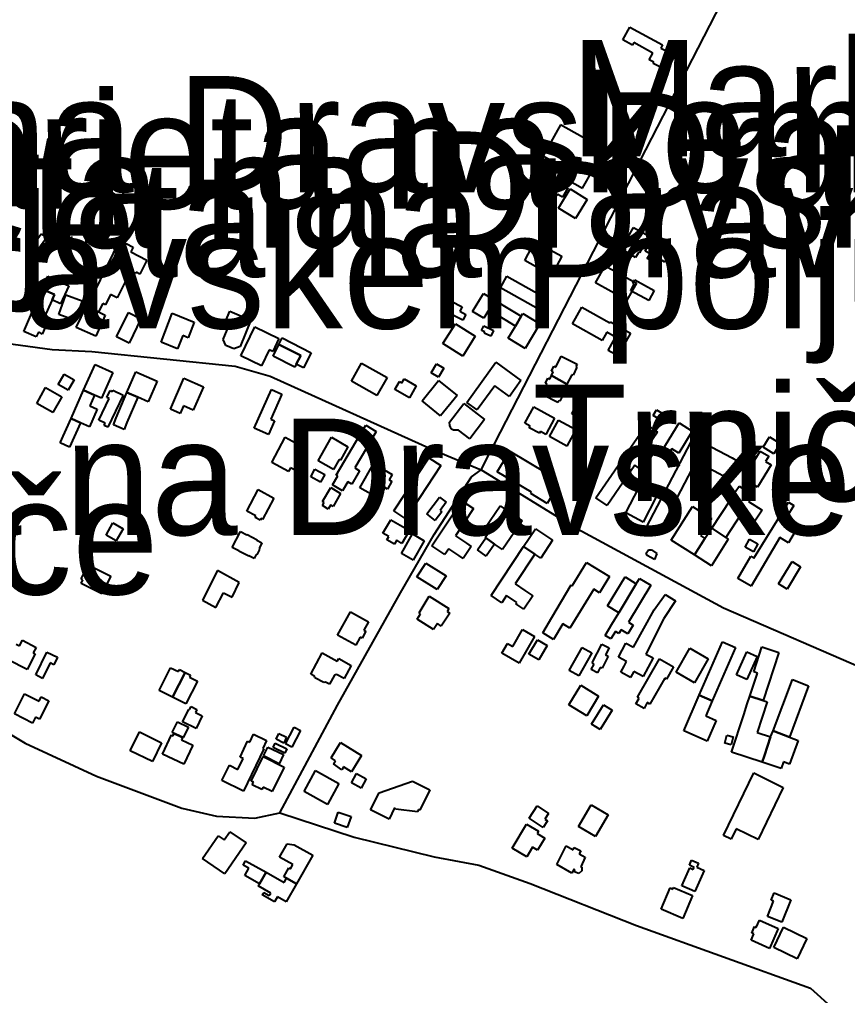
# Model space of a CAD drawing. Extents: x -8864 to 13231, y -7697 to 8949.
# Drawn here: x 4288 to 4729, y -3575 to -3055 of the extents above; entities that cross this region are included whole.
import ezdxf

# ---------------------------------------------------------------- set-up
doc = ezdxf.new("R2010")
doc.units = 0
for name, color, linetype in [('OSM_BUILDING_YES', 9, 'CONTINUOUS'), ('OSM_HIGHWAY_RESIDENTIAL', 8, 'CONTINUOUS'), ('OSM_HIGHWAY_TERTIARY', 8, 'CONTINUOUS'), ('OSM_HIGHWAY_UNCLASSIFIED', 8, 'CONTINUOUS'), ('OSM_LABELS', 8, 'CONTINUOUS')]:
    doc.layers.add(name, color=color, linetype=linetype)

msp = doc.modelspace()

# ---------------------------------------------------------------- linework, layer by layer
at = {"layer": 'OSM_BUILDING_YES'}
for p, q in [((4609.257781, -3065.455096), (4613.002038, -3058.605489)), ((4613.002038, -3058.605489), (4630.383357, -3068.179372)), ((4614.349665, -3068.257208), (4609.257781, -3065.455096)), ((4615.06942, -3066.933989), (4614.349665, -3068.257208)), ((4625.199589, -3072.504855), (4615.06942, -3066.933989)), ((4630.383357, -3068.179372), (4629.472178, -3069.869535)), ((4629.472178, -3069.869535), (4636.853496, -3073.605684)), ((4623.224092, -3076.152048), (4625.199589, -3072.504855)), ((4636.853496, -3073.605684), (4632.779988, -3081.700675)), ((4625.674322, -3077.408551), (4623.224092, -3076.152048)), ((4625.391014, -3077.975645), (4625.674322, -3077.408551)), ((4632.779988, -3081.700675), (4625.391014, -3077.975645)), ((4576.01888, -3110.822626), (4566.746291, -3127.268356)), ((4599.35732, -3123.988106), (4576.01888, -3110.822626)), ((4587.795297, -3144.49245), (4599.35732, -3123.988106)), ((4566.746291, -3127.268356), (4581.876461, -3135.797007)), ((4560.199582, -3140.722942), (4563.599276, -3134.885208)), ((4563.599276, -3134.885208), (4579.816736, -3144.392375)), ((4581.876461, -3135.797007), (4579.587027, -3139.866741)), ((4573.675847, -3148.606662), (4560.199582, -3140.722942)), ((4579.587027, -3139.866741), (4587.795297, -3144.49245)), ((4574.556399, -3147.839417), (4573.675847, -3148.606662)), ((4576.983658, -3149.251593), (4574.556399, -3147.839417)), ((4574.916276, -3155.156044), (4581.110764, -3144.92611)), ((4579.816736, -3144.392375), (4576.983658, -3149.251593)), ((4581.110764, -3144.92611), (4590.222557, -3150.485857)), ((4590.222557, -3150.485857), (4584.028069, -3160.726909)), ((4584.028069, -3160.726909), (4574.916276, -3155.156044)), ((4609.793768, -3174.470602), (4614.977536, -3165.452694)), ((4614.977536, -3165.452694), (4623.155179, -3170.178478)), ((4295.100013, -3174.615156), (4299.181177, -3168.888617)), ((4302.090825, -3170.979082), (4298.009661, -3176.694501)), ((4299.181177, -3168.888617), (4302.090825, -3170.979082)), ((4323.913186, -3207.695646), (4341.141365, -3172.280062)), ((4341.141365, -3172.280062), (4348.292974, -3176.027331)), ((4556.937714, -3183.121568), (4562.312906, -3173.036188)), ((4562.312906, -3173.036188), (4576.685036, -3180.830952)), ((4623.155179, -3170.178478), (4618.109236, -3178.973997)), ((4621.172024, -3178.051079), (4624.908625, -3171.401622)), ((4624.908625, -3171.401622), (4633.982133, -3176.538828)), ((4298.009661, -3176.694501), (4295.100013, -3174.615156)), ((4348.292974, -3176.027331), (4347.037231, -3178.540337)), ((4347.037231, -3178.540337), (4355.521152, -3182.865819)), ((4609.005101, -3177.450626), (4610.505867, -3174.882024)), ((4616.00357, -3181.5426), (4609.005101, -3177.450626)), ((4610.505867, -3174.882024), (4609.793768, -3174.470602)), ((4617.657475, -3178.707129), (4616.00357, -3181.5426)), ((4618.109236, -3178.973997), (4617.657475, -3178.707129)), ((4623.698824, -3179.485493), (4621.172024, -3178.051079)), ((4633.982133, -3176.538828), (4631.662071, -3180.675279)), ((4355.521152, -3182.865819), (4351.761581, -3190.30476)), ((4571.110763, -3191.116483), (4556.937714, -3183.121568)), ((4576.685036, -3180.830952), (4571.110763, -3191.116483)), ((4622.259313, -3182.042977), (4623.698824, -3179.485493)), ((4627.182744, -3184.845089), (4622.259313, -3182.042977)), ((4628.668196, -3182.209769), (4627.182744, -3184.845089)), ((4631.646757, -3183.899932), (4628.668196, -3182.209769)), ((4633.025011, -3181.442524), (4631.646757, -3183.899932)), ((4631.662071, -3180.675279), (4633.025011, -3181.442524)), ((4346.815179, -3188.714672), (4339.602315, -3202.958743)), ((4349.502775, -3190.026773), (4346.815179, -3188.714672)), ((4349.862653, -3189.348483), (4349.502775, -3190.026773)), ((4351.761581, -3190.30476), (4349.862653, -3189.348483)), ((4594.694226, -3194.930469), (4599.747826, -3185.879202)), ((4599.747826, -3185.879202), (4616.440017, -3195.252934)), ((4300.306751, -3196.831902), (4302.787609, -3191.40559)), ((4302.787609, -3191.40559), (4313.928499, -3196.553915)), ((4543.936181, -3197.621386), (4547.420102, -3191.416709)), ((4547.420102, -3191.416709), (4569.288404, -3203.792704)), ((4614.571717, -3195.175098), (4615.544152, -3193.429337)), ((4615.544152, -3193.429337), (4625.827461, -3199.000203)), ((4298.269998, -3201.402014), (4299.655909, -3198.288556)), ((4299.655909, -3198.288556), (4300.306751, -3196.831902)), ((4306.332786, -3201.290819), (4299.655909, -3198.288556)), ((4299.655909, -3198.288556), (4306.332786, -3201.290819)), ((4313.928499, -3196.553915), (4309.548712, -3206.105559)), ((4565.804483, -3209.986262), (4543.936181, -3197.621386)), ((4611.401732, -3204.304201), (4594.694226, -3194.930469)), ((4616.440017, -3195.252934), (4611.401732, -3204.304201)), ((4613.47677, -3199.222593), (4615.3221, -3195.608758)), ((4623.132208, -3204.370918), (4613.47677, -3199.222593)), ((4615.3221, -3195.608758), (4614.571717, -3195.175098)), ((4625.827461, -3199.000203), (4623.132208, -3204.370918)), ((4289.908588, -3220.99456), (4298.269998, -3201.402014)), ((4305.092357, -3204.048453), (4300.712571, -3213.566739)), ((4305.092357, -3204.048453), (4306.332786, -3201.290819)), ((4306.332786, -3201.290819), (4305.092357, -3204.048453)), ((4309.548712, -3206.105559), (4305.092357, -3204.048453)), ((4308.507365, -3211.909934), (4312.259279, -3201.457611)), ((4312.259279, -3201.457611), (4321.07245, -3204.637786)), ((4321.07245, -3204.637786), (4317.328193, -3215.101228)), ((4336.171993, -3201.179624), (4333.553309, -3206.683773)), ((4339.602315, -3202.958743), (4336.171993, -3201.179624)), ((4514.885642, -3210.25313), (4517.757005, -3204.693383)), ((4517.757005, -3204.693383), (4523.599272, -3207.740124)), ((4529.089319, -3210.319847), (4534.893301, -3200.657008)), ((4534.893301, -3200.657008), (4555.038785, -3212.843971)), ((4569.288404, -3203.792704), (4565.804483, -3209.986262)), ((4317.848867, -3218.737303), (4323.27, -3207.384301)), ((4323.27, -3207.384301), (4323.913186, -3207.695646)), ((4323.913186, -3207.695646), (4329.809052, -3210.531117)), ((4324.449174, -3207.951395), (4323.913186, -3207.695646)), ((4329.211808, -3210.24201), (4324.449174, -3207.951395)), ((4329.809052, -3210.531117), (4329.211808, -3210.24201)), ((4331.975974, -3205.961006), (4329.809052, -3210.531117)), ((4333.553309, -3206.683773), (4331.975974, -3205.961006)), ((4396.049488, -3219.059768), (4399.801402, -3210.097457)), ((4399.801402, -3210.097457), (4410.965263, -3214.812122)), ((4523.920865, -3214.967795), (4514.885642, -3210.25313)), ((4523.599272, -3207.740124), (4522.335872, -3210.175293)), ((4522.335872, -3210.175293), (4525.536485, -3211.854337)), ((4535.054097, -3213.922562), (4529.089319, -3210.319847)), ((4537.741693, -3209.463646), (4535.054097, -3213.922562)), ((4551.922399, -3218.047894), (4537.741693, -3209.463646)), ((4582.450733, -3216.802511), (4587.427763, -3207.918036)), ((4587.427763, -3207.918036), (4602.343538, -3216.335492)), ((4303.13983, -3214.689807), (4299.648252, -3222.284421)), ((4300.712571, -3213.566739), (4303.13983, -3214.689807)), ((4317.328193, -3215.101228), (4308.507365, -3211.909934)), ((4333.3236, -3212.22128), (4328.300629, -3223.351892)), ((4329.809052, -3210.531117), (4333.3236, -3212.22128)), ((4339.403233, -3223.874508), (4345.689605, -3210.89806)), ((4345.689605, -3210.89806), (4352.32054, -3214.133833)), ((4352.32054, -3214.133833), (4346.034168, -3227.110281)), ((4363.101551, -3226.709979), (4369.051016, -3211.242765)), ((4369.051016, -3211.242765), (4380.804463, -3215.979668)), ((4410.965263, -3214.812122), (4405.168937, -3228.889399)), ((4525.536485, -3211.854337), (4523.920865, -3214.967795)), ((4551.922399, -3218.047894), (4555.038785, -3212.843971)), ((4555.038785, -3212.843971), (4551.922399, -3218.047894)), ((4555.038785, -3212.843971), (4555.904023, -3211.409557)), ((4555.904023, -3211.409557), (4564.969874, -3216.891467)), ((4328.300629, -3223.351892), (4317.848867, -3218.737303)), ((4380.804463, -3215.979668), (4377.511967, -3224.297049)), ((4398.270009, -3219.993805), (4396.049488, -3219.059768)), ((4396.210284, -3225.208847), (4398.270009, -3219.993805)), ((4405.628356, -3233.904291), (4412.994359, -3218.526032)), ((4412.994359, -3218.526032), (4425.873381, -3224.730709)), ((4513.331277, -3227.399387), (4520.038782, -3216.791391)), ((4520.038782, -3216.791391), (4530.582427, -3223.507565)), ((4533.928523, -3220.349629), (4535.069411, -3217.981177)), ((4535.582428, -3221.139113), (4533.928523, -3220.349629)), ((4535.069411, -3217.981177), (4540.245522, -3220.483063)), ((4540.245522, -3220.483063), (4538.813669, -3223.485326)), ((4548.025002, -3224.530558), (4551.922399, -3218.047894)), ((4564.969874, -3216.891467), (4557.090853, -3230.012468)), ((4598.155176, -3225.664747), (4582.450733, -3216.802511)), ((4602.343538, -3216.335492), (4602.634503, -3215.790637)), ((4602.634503, -3215.790637), (4613.270032, -3221.795163)), ((4296.600778, -3223.863389), (4289.908588, -3220.99456)), ((4297.672754, -3221.372622), (4296.600778, -3223.863389)), ((4299.648252, -3222.284421), (4297.672754, -3221.372622)), ((4346.034168, -3227.110281), (4339.403233, -3223.874508)), ((4374.663574, -3223.162861), (4371.891751, -3230.179261)), ((4377.511967, -3224.297049), (4374.663574, -3223.162861)), ((4397.611509, -3228.411261), (4396.210284, -3225.208847)), ((4425.873381, -3224.730709), (4422.611512, -3231.535839)), ((4425.926979, -3227.855287), (4427.649797, -3224.408244)), ((4427.649797, -3224.408244), (4443.147502, -3232.236367)), ((4530.582427, -3223.507565), (4523.88258, -3234.093322)), ((4535.283806, -3221.772924), (4535.582428, -3221.139113)), ((4538.813669, -3223.485326), (4535.283806, -3221.772924)), ((4557.090853, -3230.012468), (4548.025002, -3224.530558)), ((4600.628377, -3221.261427), (4598.155176, -3225.664747)), ((4605.360384, -3223.918986), (4600.628377, -3221.261427)), ((4601.401731, -3230.990984), (4605.360384, -3223.918986)), ((4613.270032, -3221.795163), (4606.524243, -3233.870932)), ((4371.891751, -3230.179261), (4363.101551, -3226.709979)), ((4401.922383, -3230.19038), (4397.611509, -3228.411261)), ((4405.168937, -3228.889399), (4401.922383, -3230.19038)), ((4420.789154, -3230.657399), (4416.677361, -3239.241647)), ((4422.611512, -3231.535839), (4420.789154, -3230.657399)), ((4422.779965, -3234.12668), (4425.926979, -3227.855287)), ((4437.504316, -3233.70414), (4425.926979, -3227.855287)), ((4425.926979, -3227.855287), (4437.504316, -3233.70414)), ((4523.88258, -3234.093322), (4513.331277, -3227.399387)), ((4606.524243, -3233.870932), (4601.401731, -3230.990984)), ((4416.677361, -3239.241647), (4405.628356, -3233.904291)), ((4434.357302, -3239.975534), (4422.779965, -3234.12668)), ((4435.153627, -3238.385446), (4437.504316, -3233.70414)), ((4437.504316, -3233.70414), (4435.153627, -3238.385446)), ((4443.147502, -3232.236367), (4439.073995, -3240.364716)), ((4573.423167, -3239.897697), (4576.317501, -3234.059963)), ((4576.317501, -3234.059963), (4584.778452, -3238.30761)), ((4321.799862, -3252.273692), (4327.887152, -3238.618955)), ((4327.887152, -3238.618955), (4337.397108, -3242.877721)), ((4435.153627, -3238.385446), (4434.357302, -3239.975534)), ((4439.073995, -3240.364716), (4435.153627, -3238.385446)), ((4464.594671, -3247.347757), (4469.969863, -3237.807233)), ((4469.969863, -3237.807233), (4483.530355, -3245.513041)), ((4507.014278, -3242.966677), (4509.931583, -3238.185295)), ((4509.931583, -3238.185295), (4513.813666, -3240.575986)), ((4513.813666, -3240.575986), (4510.896361, -3245.357368)), ((4525.995903, -3258.722998), (4541.501265, -3237.317975)), ((4541.501265, -3237.317975), (4554.916274, -3247.114248)), ((4571.172018, -3242.010401), (4572.458389, -3239.419559)), ((4572.458389, -3239.419559), (4573.423167, -3239.897697)), ((4584.724853, -3239.997773), (4582.649814, -3244.301016)), ((4584.778452, -3238.30761), (4584.096982, -3239.686427)), ((4584.096982, -3239.686427), (4584.724853, -3239.997773)), ((4308.155144, -3249.204712), (4311.3481, -3243.667205)), ((4311.3481, -3243.667205), (4316.700321, -3246.769544)), ((4316.700321, -3246.769544), (4313.507365, -3252.307051)), ((4337.397108, -3242.877721), (4331.302161, -3256.543578)), ((4344.923908, -3253.530195), (4349.602316, -3242.477419)), ((4349.602316, -3242.477419), (4360.965257, -3247.336638)), ((4368.040296, -3262.392431), (4375.253161, -3245.857745)), ((4375.253161, -3245.857745), (4385.674295, -3250.438976)), ((4483.530355, -3245.513041), (4478.155163, -3255.042446)), ((4491.485945, -3248.315153), (4492.695746, -3246.19133)), ((4492.695746, -3246.19133), (4499.135257, -3249.91636)), ((4510.896361, -3245.357368), (4507.014278, -3242.966677)), ((4567.994376, -3248.470826), (4569.27309, -3245.902223)), ((4569.27309, -3245.902223), (4570.214897, -3246.369242)), ((4570.214897, -3246.369242), (4571.156704, -3244.490048)), ((4571.156704, -3244.490048), (4572.136796, -3242.499658)), ((4579.418574, -3248.948964), (4571.156704, -3244.490048)), ((4571.156704, -3244.490048), (4579.418574, -3248.948964)), ((4572.136796, -3242.499658), (4571.172018, -3242.010401)), ((4581.968344, -3243.967431), (4579.418574, -3248.948964)), ((4582.649814, -3244.301016), (4581.968344, -3243.967431)), ((4296.822831, -3259.256734), (4301.539523, -3250.872636)), ((4301.539523, -3250.872636), (4310.130642, -3255.742974)), ((4313.507365, -3252.307051), (4308.155144, -3249.204712)), ((4360.965257, -3247.336638), (4356.286849, -3258.378294)), ((4385.674295, -3250.438976), (4380.276132, -3262.826091)), ((4412.741679, -3272.455572), (4421.907071, -3251.851152)), ((4421.907071, -3251.851152), (4427.534943, -3254.364157)), ((4478.155163, -3255.042446), (4464.594671, -3247.347757)), ((4487.726374, -3251.917869), (4490.207232, -3247.581267)), ((4495.436941, -3256.376785), (4487.726374, -3251.917869)), ((4490.207232, -3247.581267), (4491.485945, -3248.315153)), ((4499.135257, -3249.91636), (4495.436941, -3256.376785)), ((4502.228672, -3257.955753), (4511.041843, -3247.06977)), ((4511.041843, -3247.06977), (4520.842763, -3255.053566)), ((4540.896364, -3249.92748), (4531.570176, -3262.792733)), ((4548.7371, -3255.654018), (4540.896364, -3249.92748)), ((4554.916274, -3247.114248), (4548.7371, -3255.654018)), ((4566.149047, -3254.542069), (4568.936184, -3248.937845)), ((4568.936184, -3248.937845), (4567.994376, -3248.470826)), ((4579.418574, -3248.948964), (4577.067884, -3253.841541)), ((4310.130642, -3255.742974), (4305.406292, -3264.138191)), ((4315.084701, -3267.340605), (4321.799862, -3252.273692)), ((4327.680414, -3254.920132), (4321.799862, -3252.273692)), ((4321.799862, -3252.273692), (4327.680414, -3254.920132)), ((4327.680414, -3254.920132), (4325.161272, -3260.546595)), ((4331.302161, -3256.543578), (4327.680414, -3254.920132)), ((4329.969848, -3268.130089), (4335.42161, -3256.71037)), ((4334.15821, -3256.087678), (4335.896342, -3252.462724)), ((4335.42161, -3256.71037), (4334.15821, -3256.087678)), ((4342.795271, -3254.842295), (4334.671227, -3271.999672)), ((4335.896342, -3252.462724), (4337.075515, -3253.029818)), ((4337.075515, -3253.029818), (4337.427735, -3252.273692)), ((4337.427735, -3252.273692), (4342.795271, -3254.842295)), ((4339.204152, -3267.051498), (4344.923908, -3253.530195)), ((4350.643663, -3255.976484), (4344.923908, -3253.530195)), ((4344.923908, -3253.530195), (4350.643663, -3255.976484)), ((4350.643663, -3255.976484), (4344.923908, -3269.486667)), ((4356.286849, -3258.378294), (4350.643663, -3255.976484)), ((4427.534943, -3254.364157), (4421.639077, -3267.629712)), ((4520.842763, -3255.053566), (4512.029592, -3265.961788)), ((4574.617654, -3258.778596), (4566.149047, -3254.542069)), ((4577.626843, -3254.119528), (4575.681973, -3258.089187)), ((4577.067884, -3253.841541), (4577.626843, -3254.119528)), ((4305.406292, -3264.138191), (4296.822831, -3259.256734)), ((4329.073983, -3262.303475), (4324.870307, -3271.732805)), ((4325.161272, -3260.546595), (4329.073983, -3262.303475)), ((4373.277663, -3264.683046), (4368.040296, -3262.392431)), ((4375.07705, -3260.546595), (4373.277663, -3264.683046)), ((4380.276132, -3262.826091), (4375.07705, -3260.546595)), ((4512.029592, -3265.961788), (4502.228672, -3257.955753)), ((4516.876453, -3269.264277), (4524.479823, -3259.356809)), ((4524.479823, -3259.356809), (4535.544143, -3267.929938)), ((4531.570176, -3262.792733), (4525.995903, -3258.722998)), ((4556.968342, -3269.809132), (4561.700348, -3261.069211)), ((4561.700348, -3261.069211), (4572.825924, -3267.173813)), ((4575.1077, -3257.788961), (4574.617654, -3258.778596)), ((4575.681973, -3258.089187), (4575.1077, -3257.788961)), ((4581.998972, -3264.794241), (4584.793766, -3259.579199)), ((4584.793766, -3259.579199), (4588.859616, -3261.591827)), ((4588.859616, -3261.591827), (4586.034195, -3266.78463)), ((4309.311346, -3280.283694), (4315.084701, -3267.340605)), ((4315.084701, -3267.340605), (4320.092358, -3269.586743)), ((4320.092358, -3269.586743), (4315.084701, -3267.340605)), ((4337.649788, -3270.720931), (4339.204152, -3267.051498)), ((4421.639077, -3267.629712), (4423.599261, -3268.508152)), ((4572.825924, -3267.173813), (4568.093917, -3275.924853)), ((4586.034195, -3266.78463), (4581.998972, -3264.794241)), ((4625.29913, -3265.70604), (4627.113832, -3262.659299)), ((4631.294537, -3269.286516), (4625.29913, -3265.70604)), ((4627.113832, -3262.659299), (4633.093924, -3266.228656)), ((4633.093924, -3266.228656), (4631.294537, -3269.286516)), ((4320.092358, -3269.586743), (4314.319004, -3282.552071)), ((4324.870307, -3271.732805), (4320.092358, -3269.586743)), ((4333.338914, -3269.764654), (4329.969848, -3268.130089)), ((4332.7187, -3271.065635), (4333.338914, -3269.764654)), ((4334.671227, -3271.999672), (4332.7187, -3271.065635)), ((4343.361886, -3273.167219), (4337.649788, -3270.720931)), ((4344.923908, -3269.486667), (4343.361886, -3273.167219)), ((4420.322078, -3275.869256), (4412.741679, -3272.455572)), ((4423.599261, -3268.508152), (4420.322078, -3275.869256)), ((4466.930047, -3279.72772), (4472.167413, -3270.843245)), ((4472.167413, -3270.843245), (4477.810599, -3274.201332)), ((4517.006622, -3271.110113), (4516.876453, -3269.264277)), ((4517.305244, -3272.033031), (4517.006622, -3271.110113)), ((4517.902487, -3272.955949), (4517.305244, -3272.033031)), ((4535.544143, -3267.929938), (4527.642151, -3278.204349)), ((4559.832048, -3271.365861), (4556.968342, -3269.809132)), ((4559.364973, -3272.244301), (4559.832048, -3271.365861)), ((4564.732508, -3275.190967), (4559.364973, -3272.244301)), ((4570.061758, -3276.992325), (4574.832049, -3268.230164)), ((4574.832049, -3268.230164), (4584.135266, -3273.278414)), ((4594.747825, -3309.550199), (4621.746297, -3270.454063)), ((4621.746297, -3270.454063), (4627.741703, -3274.634992)), ((4629.94691, -3284.664775), (4639.181214, -3269.720176)), ((4639.181214, -3269.720176), (4646.240939, -3274.123496)), ((4422.098495, -3290.791615), (4429.211819, -3277.30367)), ((4429.211819, -3277.30367), (4439.089309, -3282.540952)), ((4446.884103, -3289.890936), (4453.974456, -3277.337029)), ((4453.974456, -3277.337029), (4462.672772, -3282.374159)), ((4477.810599, -3274.201332), (4472.573233, -3283.085807)), ((4518.966806, -3273.58976), (4517.902487, -3272.955949)), ((4521.646745, -3273.567521), (4518.966806, -3273.58976)), ((4527.642151, -3278.204349), (4521.646745, -3273.567521)), ((4565.237868, -3274.312527), (4564.732508, -3275.190967)), ((4568.093917, -3275.924853), (4565.237868, -3274.312527)), ((4579.364975, -3282.040574), (4570.061758, -3276.992325)), ((4584.135266, -3273.278414), (4579.364975, -3282.040574)), ((4627.741703, -3274.634992), (4621.478303, -3283.708498)), ((4621.554872, -3325.584508), (4647.718734, -3275.691344)), ((4646.240939, -3274.123496), (4639.005104, -3285.821202)), ((4647.718734, -3275.691344), (4654.173559, -3279.093909)), ((4683.920882, -3282.618788), (4687.305262, -3277.125759)), ((4687.305262, -3277.125759), (4693.009704, -3280.661757)), ((4314.319004, -3282.552071), (4309.311346, -3280.283694)), ((4439.089309, -3282.540952), (4436.286858, -3287.84495)), ((4456.462971, -3297.47443), (4466.930047, -3279.72772)), ((4462.672772, -3282.374159), (4458.645207, -3289.468395)), ((4472.573233, -3283.085807), (4466.309832, -3293.682683)), ((4654.173559, -3279.093909), (4653.270037, -3280.81743)), ((4653.270037, -3280.81743), (4667.450743, -3288.345327)), ((4689.640638, -3286.154787), (4683.920882, -3282.618788)), ((4693.009704, -3280.661757), (4689.640638, -3286.154787)), ((4436.286858, -3287.84495), (4438.660518, -3289.112572)), ((4487.228671, -3316.54436), (4505.87339, -3288.245251)), ((4505.87339, -3288.245251), (4512.221017, -3292.470658)), ((4542.228677, -3295.72867), (4548.905553, -3284.664775)), ((4548.905553, -3284.664775), (4568.346597, -3296.284644)), ((4625.29913, -3286.377176), (4619.418578, -3294.883588)), ((4621.478303, -3283.708498), (4625.29913, -3286.377176)), ((4633.361918, -3286.788598), (4629.94691, -3284.664775)), ((4635.368044, -3283.563945), (4633.361918, -3286.788598)), ((4639.005104, -3285.821202), (4635.368044, -3283.563945)), ((4667.450743, -3288.345327), (4669.862688, -3289.635188)), ((4673.461463, -3299.209071), (4682.427773, -3284.753731)), ((4682.427773, -3284.753731), (4687.067896, -3287.38905)), ((4687.067896, -3287.38905), (4685.283823, -3290.257879)), ((4431.018864, -3295.539638), (4422.098495, -3290.791615)), ((4432.03724, -3293.615966), (4431.018864, -3295.539638)), ((4435.360365, -3295.372846), (4432.03724, -3293.615966)), ((4438.660518, -3289.112572), (4435.360365, -3295.372846)), ((4454.939234, -3294.494406), (4446.884103, -3289.890936)), ((4458.002021, -3289.101452), (4454.939234, -3294.494406)), ((4458.645207, -3289.468395), (4458.002021, -3289.101452)), ((4466.309832, -3293.682683), (4468.890231, -3295.206054)), ((4469.112283, -3304.235082), (4476.302176, -3291.514382)), ((4476.302176, -3291.514382), (4481.953019, -3294.739035)), ((4512.221017, -3292.470658), (4493.568641, -3320.758648)), ((4615.666663, -3292.281627), (4600.827458, -3313.775606)), ((4619.418578, -3294.883588), (4615.666663, -3292.281627)), ((4648.132211, -3290.257879), (4627.864215, -3328.909236)), ((4660.628384, -3296.851739), (4648.132211, -3290.257879)), ((4669.862688, -3289.635188), (4665.153652, -3298.553021)), ((4688.239413, -3292.092596), (4680.919351, -3303.879258)), ((4685.283823, -3290.257879), (4688.239413, -3292.092596)), ((4442.864194, -3298.341751), (4445.115343, -3294.349853)), ((4448.063276, -3301.232819), (4442.864194, -3298.341751)), ((4445.115343, -3294.349853), (4450.314425, -3297.240921)), ((4450.314425, -3297.240921), (4448.063276, -3301.232819)), ((4454.387932, -3302.722831), (4457.22101, -3297.930329)), ((4457.22101, -3297.930329), (4456.462971, -3297.47443)), ((4468.890231, -3295.206054), (4464.694212, -3302.30029)), ((4481.953019, -3294.739035), (4486.294521, -3297.207562)), ((4486.294521, -3297.207562), (4484.694214, -3300.054152)), ((4560.536489, -3306.68137), (4542.228677, -3295.72867)), ((4568.346597, -3296.284644), (4566.907087, -3298.708694)), ((4566.907087, -3298.708694), (4574.479829, -3303.212088)), ((4662.458399, -3297.819134), (4660.628384, -3296.851739)), ((4662.757021, -3297.274279), (4662.458399, -3297.819134)), ((4665.153652, -3298.553021), (4662.757021, -3297.274279)), ((4459.809066, -3305.947484), (4454.387932, -3302.722831)), ((4462.672772, -3301.099385), (4459.809066, -3305.947484)), ((4464.694212, -3302.30029), (4462.672772, -3301.099385)), ((4486.003556, -3300.776919), (4483.721779, -3304.957849)), ((4484.694214, -3300.054152), (4486.003556, -3300.776919)), ((4574.479829, -3303.212088), (4568.890242, -3312.697016)), ((4669.334357, -3306.292188), (4671.217971, -3303.412239)), ((4671.217971, -3303.412239), (4678.461464, -3308.204741)), ((4680.919351, -3303.879258), (4673.461463, -3299.209071)), ((4408.790684, -3316.666674), (4414.816718, -3305.224717)), ((4414.816718, -3305.224717), (4423.24704, -3309.716992)), ((4449.104624, -3311.551708), (4453.507381, -3304.190604)), ((4453.507381, -3304.190604), (4458.798346, -3307.393018)), ((4458.798346, -3307.393018), (4454.740153, -3314.164789)), ((4479.104627, -3309.928262), (4469.112283, -3304.235082)), ((4482.351182, -3304.190604), (4479.104627, -3309.928262)), ((4483.721779, -3304.957849), (4482.351182, -3304.190604)), ((4504.717187, -3318.190045), (4511.562517, -3309.216614)), ((4511.562517, -3309.216614), (4515.100037, -3311.94089)), ((4560.123013, -3307.381898), (4560.536489, -3306.68137)), ((4568.890242, -3312.697016), (4560.123013, -3307.381898)), ((4610.812145, -3317.667429), (4617.810615, -3304.212843)), ((4617.810615, -3304.212843), (4627.060233, -3309.060942)), ((4627.060233, -3309.060942), (4620.077077, -3322.515528)), ((4666.516592, -3310.673268), (4669.334357, -3306.292188)), ((4678.461464, -3308.204741), (4676.263914, -3311.540588)), ((4423.24704, -3309.716992), (4417.221006, -3321.15895)), ((4450.092373, -3312.16328), (4449.104624, -3311.551708)), ((4449.142909, -3313.742248), (4450.092373, -3312.16328)), ((4452.213353, -3315.588084), (4449.142909, -3313.742248)), ((4453.522695, -3313.419783), (4452.213353, -3315.588084)), ((4454.740153, -3314.164789), (4453.522695, -3313.419783)), ((4507.381812, -3335.236227), (4523.384877, -3311.140287)), ((4515.100037, -3311.94089), (4511.761598, -3316.32197)), ((4523.384877, -3311.140287), (4529.625306, -3315.321216)), ((4535.858079, -3325.551149), (4543.790698, -3313.875682)), ((4543.790698, -3313.875682), (4555.498204, -3321.959553)), ((4600.827458, -3313.775606), (4594.747825, -3309.550199)), ((4634.985195, -3332.122769), (4646.348137, -3314.231506)), ((4646.348137, -3314.231506), (4656.455336, -3320.691931)), ((4656.554876, -3325.784658), (4666.516592, -3310.673268)), ((4676.263914, -3311.540588), (4683.407865, -3316.288612)), ((4693.714145, -3317.934297), (4697.443089, -3311.874173)), ((4700.34508, -3313.664411), (4696.623793, -3319.724535)), ((4697.443089, -3311.874173), (4700.34508, -3313.664411)), ((4413.606917, -3319.224158), (4408.790684, -3316.666674)), ((4413.178127, -3320.024761), (4413.606917, -3319.224158)), ((4493.568641, -3320.758648), (4487.228671, -3316.54436)), ((4509.227142, -3321.659327), (4504.717187, -3318.190045)), ((4512.734033, -3317.089215), (4509.227142, -3321.659327)), ((4511.761598, -3316.32197), (4512.734033, -3317.089215)), ((4529.625306, -3315.321216), (4519.931584, -3329.932229)), ((4620.077077, -3322.515528), (4610.812145, -3317.667429)), ((4672.12915, -3318.545869), (4664.066362, -3330.78843)), ((4678.936196, -3323.060383), (4672.12915, -3318.545869)), ((4683.407865, -3316.288612), (4678.936196, -3323.060383)), ((4679.028079, -3341.818967), (4693.714145, -3317.934297)), ((4696.623793, -3319.724535), (4698.767745, -3321.058874)), ((4333.737077, -3329.520808), (4337.443049, -3323.004785)), ((4337.443049, -3323.004785), (4342.810584, -3326.084885)), ((4415.919321, -3321.481415), (4413.178127, -3320.024761)), ((4416.332798, -3320.680811), (4415.919321, -3321.481415)), ((4417.221006, -3321.15895), (4416.332798, -3320.680811)), ((4481.363433, -3328.475576), (4485.498196, -3321.336861)), ((4485.498196, -3321.336861), (4495.41397, -3327.130117)), ((4555.498204, -3321.959553), (4545.069412, -3337.193258)), ((4656.455336, -3320.691931), (4650.689638, -3329.787676)), ((4698.767745, -3321.058874), (4697.029613, -3324.00554)), ((4697.029613, -3324.00554), (4701.570195, -3326.696457)), ((4339.096955, -3332.589788), (4333.737077, -3329.520808)), ((4342.810584, -3326.084885), (4339.096955, -3332.589788)), ((4401.049488, -3336.04795), (4405.345048, -3327.597136)), ((4405.345048, -3327.597136), (4408.87491, -3329.431852)), ((4408.87491, -3329.431852), (4408.989765, -3329.209462)), ((4408.989765, -3329.209462), (4414.234788, -3331.944857)), ((4484.395592, -3330.254695), (4481.363433, -3328.475576)), ((4491.17201, -3339.217006), (4497.052562, -3328.875877)), ((4495.41397, -3327.130117), (4491.478288, -3333.913008)), ((4497.052562, -3328.875877), (4503.331276, -3332.478593)), ((4519.931584, -3329.932229), (4525.842764, -3333.879649)), ((4538.285338, -3327.296909), (4535.858079, -3325.551149)), ((4535.888707, -3330.844028), (4538.285338, -3327.296909)), ((4556.325156, -3335.61429), (4562.634498, -3326.151602)), ((4562.634498, -3326.151602), (4571.738634, -3332.267323)), ((4627.864215, -3328.909236), (4621.554872, -3325.584508)), ((4650.689638, -3329.787676), (4652.956101, -3331.244329)), ((4652.956101, -3331.244329), (4656.554876, -3325.784658)), ((4656.554876, -3325.784658), (4664.066362, -3330.78843)), ((4664.066362, -3330.78843), (4656.554876, -3325.784658)), ((4701.570195, -3326.696457), (4697.527316, -3333.590542)), ((4414.234788, -3331.944857), (4414.127591, -3332.156128)), ((4414.127591, -3332.156128), (4416.853472, -3333.579423)), ((4416.853472, -3333.579423), (4415.490531, -3336.259221)), ((4483.392529, -3331.978216), (4484.395592, -3330.254695)), ((4487.481351, -3334.357787), (4483.392529, -3331.978216)), ((4488.683495, -3332.278442), (4487.481351, -3334.357787)), ((4491.478288, -3333.913008), (4488.683495, -3332.278442)), ((4503.331276, -3332.478593), (4497.443067, -3342.819721)), ((4514.380282, -3339.906414), (4507.381812, -3335.236227)), ((4525.842764, -3333.879649), (4528.361907, -3335.580932)), ((4531.822856, -3337.426767), (4536.149044, -3331.033059)), ((4536.149044, -3331.033059), (4535.888707, -3330.844028)), ((4536.149044, -3331.033059), (4540.850422, -3334.279951)), ((4540.850422, -3334.279951), (4536.149044, -3331.033059)), ((4540.850422, -3334.279951), (4536.447665, -3340.673659)), ((4545.069412, -3337.193258), (4540.850422, -3334.279951)), ((4571.738634, -3332.267323), (4565.429292, -3341.730011)), ((4647.358857, -3340.039848), (4634.985195, -3332.122769)), ((4647.358857, -3340.039848), (4652.956101, -3331.244329)), ((4652.956101, -3331.244329), (4647.358857, -3340.039848)), ((4665.391018, -3331.633512), (4656.378766, -3345.810865)), ((4664.066362, -3330.78843), (4665.391018, -3331.633512)), ((4674.441555, -3335.936755), (4676.723332, -3331.67799)), ((4676.723332, -3331.67799), (4681.164374, -3334.090919)), ((4692.887193, -3330.844028), (4677.626854, -3356.808043)), ((4681.164374, -3334.090919), (4678.882597, -3338.338566)), ((4697.527316, -3333.590542), (4692.887193, -3330.844028)), ((4404.579351, -3337.871547), (4401.049488, -3336.04795)), ((4404.456839, -3338.105056), (4404.579351, -3337.871547)), ((4409.778433, -3340.784854), (4404.456839, -3338.105056)), ((4409.877973, -3340.584703), (4409.778433, -3340.784854)), ((4412.619168, -3341.97464), (4409.877973, -3340.584703)), ((4413.721771, -3339.77298), (4412.619168, -3341.97464)), ((4414.089306, -3339.973131), (4413.721771, -3339.77298)), ((4415.360363, -3337.449006), (4414.089306, -3339.973131)), ((4415.521159, -3336.459371), (4415.360363, -3337.449006)), ((4415.490531, -3336.259221), (4415.521159, -3336.459371)), ((4497.443067, -3342.819721), (4491.17201, -3339.217006)), ((4516.462977, -3336.770717), (4514.380282, -3339.906414)), ((4521.715658, -3340.317835), (4516.462977, -3336.770717)), ((4524.142917, -3341.919042), (4521.715658, -3340.317835)), ((4528.361907, -3335.580932), (4524.142917, -3341.919042)), ((4536.447665, -3340.673659), (4531.822856, -3337.426767)), ((4538.966808, -3361.656142), (4556.325156, -3335.61429)), ((4562.35119, -3339.650666), (4551.746289, -3355.55154)), ((4562.35119, -3339.650666), (4556.325156, -3335.61429)), ((4556.325156, -3335.61429), (4562.35119, -3339.650666)), ((4565.429292, -3341.730011), (4562.35119, -3339.650666)), ((4621.593157, -3339.150289), (4622.841243, -3337.337811)), ((4622.190401, -3340.395672), (4621.593157, -3339.150289)), ((4626.141397, -3342.575092), (4622.190401, -3340.395672)), ((4622.841243, -3337.337811), (4624.510462, -3337.348931)), ((4624.510462, -3337.348931), (4627.397139, -3339.217006)), ((4627.397139, -3339.217006), (4626.141397, -3342.575092)), ((4656.378766, -3345.810865), (4647.358857, -3340.039848)), ((4678.882597, -3338.338566), (4674.441555, -3335.936755)), ((4320.582404, -3352.860623), (4324.257749, -3345.410563)), ((4324.257749, -3345.410563), (4336.256219, -3351.370611)), ((4499.45685, -3351.715315), (4504.127601, -3344.398689)), ((4504.127601, -3344.398689), (4514.985182, -3351.226058)), ((4582.274623, -3356.463339), (4589.877993, -3344.020626)), ((4589.877993, -3344.020626), (4602.106172, -3351.537403)), ((4670.444617, -3352.560397), (4677.374174, -3340.807093)), ((4677.374174, -3340.807093), (4679.028079, -3341.818967)), ((4692.23635, -3355.462584), (4699.403273, -3343.598086)), ((4699.403273, -3343.598086), (4703.974483, -3346.366839)), ((4393.086241, -3348.412826), (4385.153621, -3364.146908)), ((4404.778432, -3354.739817), (4393.086241, -3348.412826)), ((4703.974483, -3346.366839), (4696.807561, -3358.242458)), ((4320.421608, -3355.295792), (4321.417014, -3353.272044)), ((4331.577811, -3360.844419), (4320.421608, -3355.295792)), ((4321.417014, -3353.272044), (4320.582404, -3352.860623)), ((4336.256219, -3351.370611), (4331.577811, -3360.844419)), ((4401.011203, -3362.668016), (4404.778432, -3354.739817)), ((4510.314431, -3358.564923), (4499.45685, -3351.715315)), ((4514.985182, -3351.226058), (4510.314431, -3358.564923)), ((4551.746289, -3355.55154), (4556.891772, -3359.009703)), ((4571.363443, -3373.364968), (4581.662066, -3356.096395)), ((4581.662066, -3356.096395), (4582.274623, -3356.463339)), ((4602.106172, -3351.537403), (4596.776922, -3360.277325)), ((4601.072481, -3367.238127), (4610.375698, -3351.815391)), ((4607.052574, -3370.874201), (4616.378762, -3355.473704)), ((4616.378762, -3355.473704), (4607.052574, -3370.874201)), ((4610.375698, -3351.815391), (4616.378762, -3355.473704)), ((4616.378762, -3355.473704), (4618.12455, -3352.549277)), ((4618.12455, -3352.549277), (4624.158242, -3356.229829)), ((4677.626854, -3356.808043), (4670.444617, -3352.560397)), ((4696.807561, -3358.242458), (4692.23635, -3355.462584)), ((4392.274602, -3368.183284), (4396.44765, -3360.243966)), ((4396.44765, -3360.243966), (4401.011203, -3362.668016)), ((4556.891772, -3359.009703), (4561.172017, -3361.889651)), ((4593.69882, -3358.375891), (4580.94231, -3379.180462)), ((4596.776922, -3360.277325), (4593.69882, -3358.375891)), ((4624.158242, -3356.229829), (4612.228684, -3375.978048)), ((4625.896374, -3369.261875), (4631.822867, -3361.133526)), ((4631.822867, -3361.133526), (4637.305257, -3364.458254)), ((4385.153621, -3364.146908), (4392.274602, -3368.183284)), ((4500.582424, -3370.918679), (4505.965273, -3362.13428)), ((4505.965273, -3362.13428), (4516.516576, -3368.661422)), ((4544.732506, -3365.525725), (4538.966808, -3361.656142)), ((4547.282276, -3361.711739), (4544.732506, -3365.525725)), ((4552.680439, -3365.347813), (4547.282276, -3361.711739)), ((4552.113823, -3366.181775), (4552.680439, -3365.347813)), ((4556.394069, -3369.061724), (4552.113823, -3366.181775)), ((4561.172017, -3361.889651), (4556.394069, -3369.061724)), ((4637.305257, -3364.458254), (4631.0342, -3373.920942)), ((4457.182726, -3382.894373), (4464.028056, -3370.318227)), ((4464.028056, -3370.318227), (4473.645208, -3375.677822)), ((4499.594675, -3374.232288), (4501.40172, -3371.430176)), ((4501.40172, -3371.430176), (4500.582424, -3370.918679)), ((4517.044907, -3371.152189), (4512.435412, -3378.046274)), ((4516.516576, -3368.661422), (4515.590083, -3370.173673)), ((4515.590083, -3370.173673), (4517.044907, -3371.152189)), ((4607.052574, -3370.874201), (4601.072481, -3367.238127)), ((4603.338944, -3377.012161), (4607.052574, -3370.874201)), ((4614.885653, -3389.32144), (4625.896374, -3369.261875)), ((4473.645208, -3375.677822), (4471.202635, -3380.214575)), ((4508.262364, -3379.858751), (4499.594675, -3374.232288)), ((4510.337402, -3376.645218), (4508.262364, -3379.858751)), ((4512.435412, -3378.046274), (4510.337402, -3376.645218)), ((4566.478297, -3381.560034), (4571.363443, -3373.364968)), ((4577.221024, -3376.878727), (4572.328221, -3385.073793)), ((4580.94231, -3379.180462), (4577.221024, -3376.878727)), ((4599.747826, -3382.983329), (4603.338944, -3377.012161)), ((4612.228684, -3375.978048), (4614.694228, -3377.47918)), ((4631.0342, -3373.920942), (4621.516588, -3392.890797)), ((4472.213355, -3380.77055), (4470.214886, -3384.451102)), ((4471.202635, -3380.214575), (4472.213355, -3380.77055)), ((4550.597744, -3388.887779), (4555.781511, -3379.869871)), ((4555.781511, -3379.869871), (4562.159766, -3383.561542)), ((4572.328221, -3385.073793), (4566.478297, -3381.560034)), ((4605.214901, -3380.926223), (4602.841241, -3384.873642)), ((4607.029603, -3382.038172), (4605.214901, -3380.926223)), ((4608.254718, -3380.003305), (4607.029603, -3382.038172)), ((4611.853493, -3382.193845), (4608.254718, -3380.003305)), ((4614.694228, -3377.47918), (4611.853493, -3382.193845)), ((4287.672753, -3388.576434), (4289.265402, -3385.59641)), ((4289.265402, -3385.59641), (4296.501238, -3389.465993)), ((4466.899419, -3388.198371), (4457.182726, -3382.894373)), ((4469.211823, -3383.906247), (4466.899419, -3388.198371)), ((4470.214886, -3384.451102), (4469.211823, -3383.906247)), ((4544.747819, -3392.3793), (4547.718723, -3387.219855)), ((4547.718723, -3387.219855), (4550.597744, -3388.887779)), ((4562.159766, -3383.561542), (4553.997438, -3397.750015)), ((4559.165892, -3392.890797), (4563.668189, -3385.273944)), ((4563.668189, -3385.273944), (4568.959154, -3388.420761)), ((4602.841241, -3384.873642), (4599.747826, -3382.983329)), ((4606.830522, -3394.658796), (4610.842773, -3387.142019)), ((4610.842773, -3387.142019), (4614.885653, -3389.32144)), ((4649.923941, -3414.862914), (4662.282289, -3386.430371)), ((4662.282289, -3386.430371), (4669.25013, -3389.477112)), ((4285.819767, -3387.597918), (4287.672753, -3388.576434)), ((4296.501238, -3389.465993), (4294.977501, -3392.312583)), ((4294.977501, -3392.312583), (4295.896337, -3392.779602)), ((4296.248558, -3404.065887), (4302.266935, -3391.845564)), ((4302.266935, -3391.845564), (4307.810581, -3394.603199)), ((4442.84888, -3403.598868), (4448.943827, -3392.290344)), ((4448.943827, -3392.290344), (4456.991301, -3396.738141)), ((4553.997438, -3397.750015), (4544.747819, -3392.3793)), ((4568.959154, -3388.420761), (4564.464514, -3396.048733)), ((4580.636032, -3401.675196), (4587.596216, -3389.354798)), ((4592.672786, -3392.256986), (4585.720259, -3404.566264)), ((4587.596216, -3389.354798), (4592.672786, -3392.256986)), ((4592.84124, -3397.661059), (4597.986723, -3387.653516)), ((4597.986723, -3387.653516), (4601.853492, -3389.655024)), ((4601.853492, -3389.655024), (4600.000506, -3393.279979)), ((4637.672791, -3402.631472), (4645.00051, -3389.855175)), ((4645.00051, -3389.855175), (4654.70189, -3395.4594)), ((4669.25013, -3389.477112), (4656.907097, -3417.909655)), ((4669.732519, -3403.954692), (4675.283822, -3391.678772)), ((4675.283822, -3391.678772), (4680.81981, -3394.191777)), ((4678.997451, -3402.409082), (4683.361924, -3389.065691)), ((4683.361924, -3389.065691), (4692.31292, -3392.012357)), ((4692.31292, -3392.012357), (4683.920882, -3417.665026)), ((4291.64672, -3401.174819), (4281.547178, -3396.026494)), ((4295.896337, -3392.779602), (4291.64672, -3401.174819)), ((4303.966782, -3397.661059), (4299.916246, -3405.878364)), ((4305.850397, -3398.583977), (4303.966782, -3397.661059)), ((4307.810581, -3394.603199), (4305.850397, -3398.583977)), ((4456.991301, -3396.738141), (4457.756998, -3395.337085)), ((4457.756998, -3395.337085), (4464.364962, -3398.939801)), ((4564.464514, -3396.048733), (4559.165892, -3392.890797)), ((4593.959157, -3398.250392), (4592.84124, -3397.661059)), ((4601.447673, -3394.024985), (4598.139862, -3400.49653)), ((4600.000506, -3393.279979), (4601.447673, -3394.024985)), ((4611.149052, -3396.971651), (4606.830522, -3394.658796)), ((4609.877995, -3399.351222), (4611.149052, -3396.971651)), ((4617.021947, -3415.84143), (4628.691167, -3395.437161)), ((4625.3757, -3394.947903), (4620.100048, -3404.833132)), ((4621.516588, -3392.890797), (4625.3757, -3394.947903)), ((4628.691167, -3395.437161), (4636.256252, -3399.796002)), ((4654.70189, -3395.4594), (4647.381828, -3408.235697)), ((4680.81981, -3394.191777), (4675.268508, -3406.467697)), ((4362.113802, -3412.338789), (4368.185779, -3400.185184)), ((4368.185779, -3400.185184), (4372.374141, -3402.286768)), ((4369.250097, -3415.930386), (4375.858061, -3402.698189)), ((4375.858061, -3402.698189), (4369.250097, -3415.930386)), ((4372.374141, -3402.286768), (4372.910128, -3401.219297)), ((4372.910128, -3401.219297), (4375.858061, -3402.698189)), ((4375.858061, -3402.698189), (4378.805994, -3404.188201)), ((4464.364962, -3398.939801), (4460.605391, -3405.911723)), ((4585.720259, -3404.566264), (4580.636032, -3401.675196)), ((4592.389479, -3401.163699), (4593.959157, -3398.250392)), ((4595.628376, -3402.920579), (4592.389479, -3401.163699)), ((4597.205712, -3400.007272), (4595.628376, -3402.920579)), ((4598.139862, -3400.49653), (4597.205712, -3400.007272)), ((4608.155177, -3402.586994), (4609.877995, -3399.351222)), ((4613.346602, -3405.377987), (4608.155177, -3402.586994)), ((4615.084734, -3402.142215), (4613.346602, -3405.377987)), ((4620.100048, -3404.833132), (4615.084734, -3402.142215)), ((4636.256252, -3399.796002), (4632.504338, -3406.345383)), ((4647.381828, -3408.235697), (4637.672791, -3402.631472)), ((4676.891785, -3415.352172), (4680.927008, -3403.031774)), ((4680.927008, -3403.031774), (4678.997451, -3402.409082)), ((4299.916246, -3405.878364), (4296.248558, -3404.065887)), ((4382.450711, -3407.368376), (4376.371078, -3419.510862)), ((4378.805994, -3404.188201), (4378.270006, -3405.255673)), ((4378.270006, -3405.255673), (4382.450711, -3407.368376)), ((4444.87032, -3404.699698), (4442.84888, -3403.598868)), ((4445.069401, -3405.511421), (4444.87032, -3404.699698)), ((4449.862664, -3408.135621), (4445.069401, -3405.511421)), ((4450.697273, -3407.890992), (4449.862664, -3408.135621)), ((4452.818254, -3409.058539), (4450.697273, -3407.890992)), ((4455.490536, -3404.121484), (4452.818254, -3409.058539)), ((4456.677366, -3403.77678), (4455.490536, -3404.121484)), ((4460.605391, -3405.911723), (4456.677366, -3403.77678)), ((4631.554873, -3405.800528), (4623.660539, -3419.588699)), ((4632.504338, -3406.345383), (4631.554873, -3405.800528)), ((4675.268508, -3406.467697), (4669.732519, -3403.954692)), ((4689.334359, -3433.932844), (4699.579383, -3406.556653)), ((4699.579383, -3406.556653), (4708.20113, -3409.803545)), ((4369.250097, -3415.930386), (4362.113802, -3412.338789)), ((4580.482892, -3420.00012), (4586.769264, -3409.570036)), ((4586.769264, -3409.570036), (4596.294533, -3415.352172)), ((4708.20113, -3409.803545), (4697.963763, -3437.179736)), ((4284.923901, -3424.737024), (4290.368006, -3414.07343)), ((4290.368006, -3414.07343), (4298.063259, -3418.02085)), ((4298.063259, -3418.02085), (4299.219462, -3415.741354)), ((4303.346568, -3417.865177), (4298.346567, -3427.67257)), ((4299.219462, -3415.741354), (4303.346568, -3417.865177)), ((4376.371078, -3419.510862), (4369.250097, -3415.930386)), ((4596.294533, -3415.352172), (4589.992847, -3425.782256)), ((4616.17968, -3419.466384), (4617.902498, -3416.352926)), ((4617.902498, -3416.352926), (4617.021947, -3415.84143)), ((4641.662072, -3433.888366), (4649.923941, -3414.862914)), ((4649.923941, -3414.862914), (4656.907097, -3417.909655)), ((4656.907097, -3417.909655), (4649.923941, -3414.862914)), ((4656.907097, -3417.909655), (4653.430833, -3425.90457)), ((4675.559472, -3419.433026), (4676.891785, -3415.352172)), ((4676.891785, -3415.352172), (4683.920882, -3417.665026)), ((4683.920882, -3417.665026), (4676.891785, -3415.352172)), ((4686.133746, -3418.398913), (4680.796839, -3434.67785)), ((4683.920882, -3417.665026), (4686.133746, -3418.398913)), ((4374.587004, -3429.018028), (4377.864187, -3422.390811)), ((4377.864187, -3422.390811), (4378.216408, -3422.557603)), ((4378.216408, -3422.557603), (4379.089302, -3420.822962)), ((4379.089302, -3420.822962), (4382.198031, -3422.479767)), ((4382.198031, -3422.479767), (4381.439991, -3424.092093)), ((4589.992847, -3425.782256), (4580.482892, -3420.00012)), ((4592.473705, -3430.330129), (4598.859617, -3419.966761)), ((4603.507397, -3422.84671), (4597.121485, -3433.221197)), ((4598.859617, -3419.966761), (4603.507397, -3422.84671)), ((4620.536496, -3421.890434), (4616.17968, -3419.466384)), ((4622.259313, -3418.776976), (4620.536496, -3421.890434)), ((4623.660539, -3419.588699), (4622.259313, -3418.776976)), ((4673.637573, -3425.292998), (4675.559472, -3419.433026)), ((4294.609967, -3429.707437), (4284.923901, -3424.737024)), ((4296.202616, -3426.57174), (4294.609967, -3429.707437)), ((4298.346567, -3427.67257), (4296.202616, -3426.57174)), ((4381.738613, -3432.609625), (4374.587004, -3429.018028)), ((4381.439991, -3424.092093), (4385.03111, -3425.793375)), ((4385.03111, -3425.793375), (4381.738613, -3432.609625)), ((4653.430833, -3425.90457), (4659.028077, -3428.350859)), ((4659.028077, -3428.350859), (4654.242472, -3439.392515)), ((4667.121493, -3445.230249), (4673.637573, -3425.292998)), ((4369.06633, -3434.800165), (4371.776897, -3429.084745)), ((4371.776897, -3429.084745), (4377.672763, -3431.809021)), ((4377.672763, -3431.809021), (4374.946882, -3437.435484)), ((4429.4109, -3440.849169), (4433.95914, -3431.84238)), ((4437.374148, -3433.58814), (4432.825908, -3442.583809)), ((4433.95914, -3431.84238), (4437.374148, -3433.58814)), ((4597.121485, -3433.221197), (4592.473705, -3430.330129)), ((4654.242472, -3439.392515), (4641.662072, -3433.888366)), ((4687.91782, -3437.035183), (4689.334359, -3433.932844)), ((4697.963763, -3437.179736), (4689.334359, -3433.932844)), ((4689.334359, -3433.932844), (4697.963763, -3437.179736)), ((4346.562499, -3444.429645), (4351.524215, -3434.333146)), ((4351.524215, -3434.333146), (4363.400173, -3440.193118)), ((4363.83662, -3446.275481), (4368.652854, -3436.023309)), ((4368.652854, -3436.023309), (4369.502777, -3436.43473)), ((4374.946882, -3437.435484), (4369.06633, -3434.800165)), ((4369.502777, -3436.43473), (4370.054079, -3435.267183)), ((4370.054079, -3435.267183), (4374.579348, -3437.368767)), ((4374.579348, -3437.368767), (4374.005075, -3438.580792)), ((4374.005075, -3438.580792), (4379.97751, -3441.449621)), ((4405.207222, -3447.932285), (4409.173532, -3439.303559)), ((4409.173532, -3439.303559), (4410.337391, -3439.848414)), ((4410.337391, -3439.848414), (4412.358831, -3435.645246)), ((4412.358831, -3435.645246), (4419.303702, -3439.014452)), ((4419.303702, -3439.014452), (4417.266948, -3443.217621)), ((4424.403243, -3438.325044), (4425.942293, -3435.244944)), ((4428.469093, -3440.38215), (4424.403243, -3438.325044)), ((4425.942293, -3435.244944), (4430.015801, -3437.30205)), ((4430.015801, -3437.30205), (4428.469093, -3440.38215)), ((4663.59163, -3440.348791), (4664.663606, -3436.21234)), ((4664.663606, -3436.21234), (4668.025015, -3437.09078)), ((4668.025015, -3437.09078), (4666.960697, -3441.227231)), ((4680.796839, -3434.67785), (4687.91782, -3437.035183)), ((4687.91782, -3437.035183), (4684.640637, -3446.987129)), ((4684.640637, -3446.987129), (4687.91782, -3437.035183)), ((4697.963763, -3437.179736), (4702.741711, -3438.981094)), ((4702.741711, -3438.981094), (4698.07096, -3451.55724)), ((4358.438458, -3450.289618), (4346.562499, -3444.429645)), ((4363.400173, -3440.193118), (4358.438458, -3450.289618)), ((4379.97751, -3441.449621), (4375.199562, -3451.668435)), ((4417.841221, -3443.495608), (4407.029581, -3465.990341)), ((4417.266948, -3443.217621), (4417.841221, -3443.495608)), ((4417.672767, -3447.220638), (4419.969858, -3442.594929)), ((4419.969858, -3442.594929), (4428.369552, -3446.52011)), ((4422.795279, -3442.806199), (4423.90554, -3440.493345)), ((4428.974453, -3445.786223), (4422.795279, -3442.806199)), ((4423.90554, -3440.493345), (4430.077057, -3443.473369)), ((4430.077057, -3443.473369), (4428.974453, -3445.786223)), ((4432.825908, -3442.583809), (4429.4109, -3440.849169)), ((4453.668177, -3448.299229), (4458.752404, -3440.037446)), ((4458.752404, -3440.037446), (4469.946892, -3446.976009)), ((4666.960697, -3441.227231), (4663.59163, -3440.348791)), ((4375.199562, -3451.668435), (4363.83662, -3446.275481)), ((4404.066334, -3454.381591), (4406.799872, -3448.677291)), ((4406.799872, -3448.677291), (4405.207222, -3447.932285)), ((4411.057146, -3460.608507), (4417.527285, -3447.576462)), ((4417.527285, -3447.576462), (4428.660517, -3453.158447)), ((4426.095433, -3451.401567), (4417.672767, -3447.220638)), ((4428.369552, -3446.52011), (4426.095433, -3451.401567)), ((4456.118407, -3449.81148), (4453.668177, -3448.299229)), ((4454.977519, -3451.512762), (4456.118407, -3449.81148)), ((4469.946892, -3446.976009), (4464.579357, -3455.704811)), ((4683.453807, -3450.612083), (4667.121493, -3445.230249)), ((4684.640637, -3446.987129), (4683.453807, -3450.612083)), ((4683.453807, -3450.612083), (4684.640637, -3446.987129)), ((4395.521157, -3460.408356), (4399.487467, -3452.168812)), ((4399.487467, -3452.168812), (4404.066334, -3454.381591)), ((4428.660517, -3453.158447), (4422.31289, -3466.23497)), ((4439.280733, -3466.23497), (4445.37568, -3455.05988)), ((4445.37568, -3455.05988), (4457.810597, -3461.887249)), ((4459.418561, -3454.570623), (4454.977519, -3451.512762)), ((4460.368025, -3453.102849), (4459.418561, -3454.570623)), ((4464.579357, -3455.704811), (4460.368025, -3453.102849)), ((4693.668203, -3453.992409), (4683.453807, -3450.612083)), ((4694.870347, -3450.367454), (4693.668203, -3453.992409)), ((4698.07096, -3451.55724), (4694.870347, -3450.367454)), ((4464.525759, -3461.531425), (4467.228669, -3456.616609)), ((4467.228669, -3456.616609), (4472.481349, -3459.507677)), ((4472.481349, -3459.507677), (4469.786096, -3464.433613)), ((4662.848904, -3489.608144), (4678.95151, -3456.327502)), ((4678.95151, -3456.327502), (4694.709551, -3464.011072)), ((4407.029581, -3465.990341), (4395.521157, -3460.408356)), ((4412.312889, -3461.231199), (4411.057146, -3460.608507)), ((4411.65439, -3462.621135), (4412.312889, -3461.231199)), ((4416.861129, -3465.134141), (4411.65439, -3462.621135)), ((4417.496657, -3463.810921), (4416.861129, -3465.134141)), ((4422.31289, -3466.23497), (4417.496657, -3463.810921)), ((4457.810597, -3461.887249), (4451.71565, -3473.062339)), ((4469.786096, -3464.433613), (4464.525759, -3461.531425)), ((4479.311365, -3466.924379), (4497.098503, -3460.775299)), ((4497.098503, -3460.775299), (4506.263895, -3465.278694)), ((4506.263895, -3465.278694), (4500.934645, -3476.231394)), ((4694.709551, -3464.011072), (4681.279228, -3491.776445)), ((4451.71565, -3473.062339), (4439.280733, -3466.23497)), ((4474.724841, -3476.053482), (4479.311365, -3466.924379)), ((4487.53495, -3474.908175), (4484.617644, -3480.979418)), ((4488.193449, -3475.642061), (4487.53495, -3474.908175)), ((4499.694216, -3476.954161), (4488.193449, -3475.642061)), ((4500.222547, -3475.87557), (4499.694216, -3476.954161)), ((4500.934645, -3476.231394), (4500.222547, -3475.87557)), ((4559.242461, -3480.378965), (4563.476765, -3473.840703)), ((4563.476765, -3473.840703), (4569.609997, -3477.85484)), ((4585.574777, -3484.837882), (4592.251653, -3473.306968)), ((4592.251653, -3473.306968), (4601.325161, -3478.622085)), ((4455.513506, -3483.058763), (4457.557917, -3477.176551)), ((4457.557917, -3477.176551), (4464.31902, -3479.545003)), ((4464.31902, -3479.545003), (4462.282267, -3485.427215)), ((4484.617644, -3480.979418), (4474.724841, -3476.053482)), ((4566.792232, -3485.31602), (4559.242461, -3480.378965)), ((4569.609997, -3477.85484), (4567.5809, -3480.979418)), ((4567.5809, -3480.979418), (4568.997439, -3481.902335)), ((4601.325161, -3478.622085), (4594.655941, -3490.13076)), ((4462.282267, -3485.427215), (4455.513506, -3483.058763)), ((4550.299122, -3496.457751), (4557.910149, -3483.570259)), ((4557.910149, -3483.570259), (4564.303718, -3487.373126)), ((4568.997439, -3481.902335), (4566.792232, -3485.31602)), ((4594.655941, -3490.13076), (4585.574777, -3484.837882)), ((4669.541095, -3486.049906), (4666.868813, -3491.576294)), ((4681.279228, -3491.776445), (4669.541095, -3486.049906)), ((4385.184249, -3501.917422), (4393.530345, -3489.819414)), ((4393.530345, -3489.819414), (4396.631417, -3491.998835)), ((4396.631417, -3491.998835), (4399.694205, -3487.628874)), ((4399.694205, -3487.628874), (4408.384864, -3493.577803)), ((4564.303718, -3487.373126), (4563.538021, -3488.662987)), ((4563.538021, -3488.662987), (4567.603871, -3491.075917)), ((4567.603871, -3491.075917), (4563.798358, -3497.536342)), ((4666.868813, -3491.576294), (4662.848904, -3489.608144)), ((4408.384864, -3493.577803), (4396.998952, -3510.123608)), ((4426.286857, -3501.172416), (4430.230196, -3494.07818)), ((4430.230196, -3494.07818), (4434.089308, -3494.556318)), ((4434.089308, -3494.556318), (4443.943827, -3500.20502)), ((4557.979061, -3501.027863), (4550.299122, -3496.457751)), ((4561.018878, -3495.879538), (4557.979061, -3501.027863)), ((4563.798358, -3497.536342), (4561.018878, -3495.879538)), ((4573.966812, -3505.197673), (4579.005097, -3495.145651)), ((4579.005097, -3495.145651), (4582.718727, -3497.224996)), ((4582.718727, -3497.224996), (4583.308314, -3495.990733)), ((4583.308314, -3495.990733), (4586.75395, -3497.769852)), ((4433.292983, -3505.097597), (4426.286857, -3501.172416)), ((4443.943827, -3500.20502), (4435.276138, -3515.449845)), ((4586.75395, -3497.769852), (4585.99591, -3499.493373)), ((4585.99591, -3499.493373), (4589.135267, -3501.239133)), ((4589.135267, -3501.239133), (4586.799892, -3506.287383)), ((4396.998952, -3510.123608), (4385.184249, -3501.917422)), ((4406.868784, -3505.397823), (4408.093899, -3503.218403)), ((4409.870316, -3507.110225), (4406.868784, -3505.397823)), ((4408.093899, -3503.218403), (4419.035708, -3509.18957)), ((4428.583948, -3511.635859), (4431.240916, -3506.943433)), ((4431.240916, -3506.943433), (4432.029584, -3507.377093)), ((4432.029584, -3507.377093), (4433.292983, -3505.097597)), ((4582.060228, -3509.678828), (4573.966812, -3505.197673)), ((4586.799892, -3506.287383), (4587.35885, -3506.587609)), ((4587.35885, -3506.587609), (4587.43542, -3508.555759)), ((4640.651352, -3516.472838), (4644.855028, -3506.887836)), ((4644.671261, -3505.531257), (4645.858091, -3502.829221)), ((4647.236345, -3506.676565), (4644.671261, -3505.531257)), ((4644.855028, -3506.887836), (4646.76927, -3507.732917)), ((4645.858091, -3502.829221), (4649.464523, -3504.430428)), ((4646.76927, -3507.732917), (4647.236345, -3506.676565)), ((4649.464523, -3504.430428), (4648.576315, -3506.454175)), ((4648.576315, -3506.454175), (4652.596223, -3508.233294)), ((4407.672766, -3510.968689), (4409.870316, -3507.110225)), ((4415.475217, -3515.449845), (4407.672766, -3510.968689)), ((4415.475217, -3515.449845), (4419.035708, -3509.18957)), ((4419.035708, -3509.18957), (4415.475217, -3515.449845)), ((4419.035708, -3509.18957), (4428.645203, -3514.704839)), ((4429.946888, -3512.414223), (4428.583948, -3511.635859)), ((4583.323628, -3507.388213), (4582.060228, -3509.678828)), ((4583.882586, -3509.156212), (4583.323628, -3507.388213)), ((4585.712602, -3509.890099), (4583.882586, -3509.156212)), ((4587.43542, -3508.555759), (4585.712602, -3509.890099)), ((4651.830527, -3509.967935), (4647.626851, -3519.552938)), ((4652.596223, -3508.233294), (4651.830527, -3509.967935)), ((4414.855003, -3516.528436), (4415.475217, -3515.449845)), ((4421.531879, -3520.353541), (4414.855003, -3516.528436)), ((4428.645203, -3514.704839), (4429.946888, -3512.414223)), ((4435.276138, -3515.449845), (4429.778435, -3525.079325)), ((4429.946888, -3512.414223), (4435.276138, -3515.449845)), ((4435.276138, -3515.449845), (4429.946888, -3512.414223)), ((4635.812148, -3518.218599), (4636.172026, -3517.340159)), ((4636.172026, -3517.340159), (4646.378765, -3521.710119)), ((4647.626851, -3519.552938), (4640.651352, -3516.472838)), ((4417.037239, -3521.376534), (4417.802936, -3520.019956)), ((4423.515034, -3525.101564), (4417.037239, -3521.376534)), ((4417.802936, -3520.019956), (4420.750869, -3521.710119)), ((4420.750869, -3521.710119), (4421.531879, -3520.353541)), ((4425.069399, -3522.366169), (4423.515034, -3525.101564)), ((4429.778435, -3525.079325), (4425.069399, -3522.366169)), ((4629.686573, -3528.893311), (4634.479835, -3517.640385)), ((4634.479835, -3517.640385), (4635.812148, -3518.218599)), ((4646.378765, -3521.710119), (4641.225625, -3533.830366)), ((4688.285354, -3524.200886), (4689.900975, -3520.242346)), ((4689.900975, -3520.242346), (4698.760088, -3523.867301)), ((4686.248601, -3532.818492), (4689.53344, -3524.712382)), ((4689.53344, -3524.712382), (4688.285354, -3524.200886)), ((4698.760088, -3523.867301), (4693.867285, -3535.93195)), ((4641.225625, -3533.830366), (4629.686573, -3528.893311)), ((4693.867285, -3535.93195), (4686.248601, -3532.818492)), ((4677.894848, -3541.64737), (4679.326701, -3538.189207)), ((4679.326701, -3538.189207), (4680.352735, -3538.622868)), ((4680.352735, -3538.622868), (4682.067896, -3534.753284)), ((4682.067896, -3534.753284), (4692.052583, -3539.201081)), ((4677.542627, -3545.516953), (4679.035736, -3542.147747)), ((4679.035736, -3542.147747), (4677.894848, -3541.64737)), ((4692.052583, -3539.201081), (4687.312919, -3549.886914)), ((4689.694237, -3549.442134), (4694.900975, -3538.456075)), ((4694.900975, -3538.456075), (4707.259323, -3544.516199)), ((4687.312919, -3549.886914), (4677.542627, -3545.516953)), ((4707.259323, -3544.516199), (4702.136811, -3555.391063)), ((4702.136811, -3555.391063), (4689.694237, -3549.442134))]:
    msp.add_line(p, q, dxfattribs=at)
at = {"layer": 'OSM_HIGHWAY_RESIDENTIAL'}
for p, q in [((4278.193426, -3432.965448), (4290.567087, -3440.426628)), ((4290.567087, -3440.426628), (4328.645192, -3458.017665)), ((4328.645192, -3458.017665), (4374.173528, -3475.097206)), ((4374.173528, -3475.097206), (4392.672765, -3479.422689)), ((4392.672765, -3479.422689), (4412.986702, -3480.390084)), ((4412.986702, -3480.390084), (4426.302171, -3477.510136)), ((4426.302171, -3477.510136), (4465.957612, -3490.486584)), ((4465.957612, -3490.486584), (4508.683497, -3501.072341)), ((4508.683497, -3501.072341), (4532.381815, -3505.397823)), ((4532.381815, -3505.397823), (4559.847362, -3515.171858)), ((4559.847362, -3515.171858), (4616.531901, -3537.677711)), ((4616.531901, -3537.677711), (4709.165908, -3570.991711)), ((4709.165908, -3570.991711), (4720.092402, -3580.86582))]:
    msp.add_line(p, q, dxfattribs=at)
at = {"layer": 'OSM_HIGHWAY_TERTIARY'}
for p, q in [((4260.62834, -3224.4972), (4304.977502, -3230.468367)), ((4304.977502, -3230.468367), (4326.171991, -3231.635914)), ((4326.171991, -3231.635914), (4402.634481, -3239.408439)), ((4402.634481, -3239.408439), (4421.172002, -3244.690198)), ((4421.172002, -3244.690198), (4507.757004, -3283.864171)), ((4507.757004, -3283.864171), (4533.668186, -3294.616721)), ((4533.668186, -3294.616721), (4583.009692, -3325.039652)), ((4583.009692, -3325.039652), (4662.825934, -3368.294479)), ((4662.825934, -3368.294479), (4773.254736, -3416.163895))]:
    msp.add_line(p, q, dxfattribs=at)
at = {"layer": 'OSM_HIGHWAY_UNCLASSIFIED'}
for p, q in [((4537.74935, -3286.710761), (4661.861155, -3045.65128)), ((4533.668186, -3294.616721), (4537.74935, -3286.710761)), ((4508.606927, -3329.109387), (4528.53036, -3298.386229)), ((4528.53036, -3298.386229), (4533.668186, -3294.616721)), ((4490.704935, -3360.221727), (4508.606927, -3329.109387)), ((4457.159755, -3420.133554), (4490.704935, -3360.221727)), ((4426.302171, -3477.510136), (4457.159755, -3420.133554))]:
    msp.add_line(p, q, dxfattribs=at)

# ---------------------------------------------------------------- texts
at = {"layer": 'OSM_LABELS'}
for s, p in [('Market Trniče', (4581.057165, -3127.579702)), ('Marjeta na Dravskem polju', (3956.421229, -3146.769086)), ('Marjeta na Dravskem polju', (4181.769219, -3155.478509)), ('Marjeta na Dravskem polju', (4086.100053, -3176.310399)), ('Marjeta na Dravskem polju', (4142.075137, -3192.012896)), ('Marjeta na Dravskem polju', (3786.823171, -3219.338561)), ('Trniče', (4560.861662, -3311.383644)), ('Marjeta na Dravskem polju', (4011.928802, -3329.433573)), ('Trniče', (4131.301757, -3361.092841))]:
    msp.add_text(s, height=62.042552, dxfattribs=at).set_placement(p)

doc.saveas('drawing.dxf')
